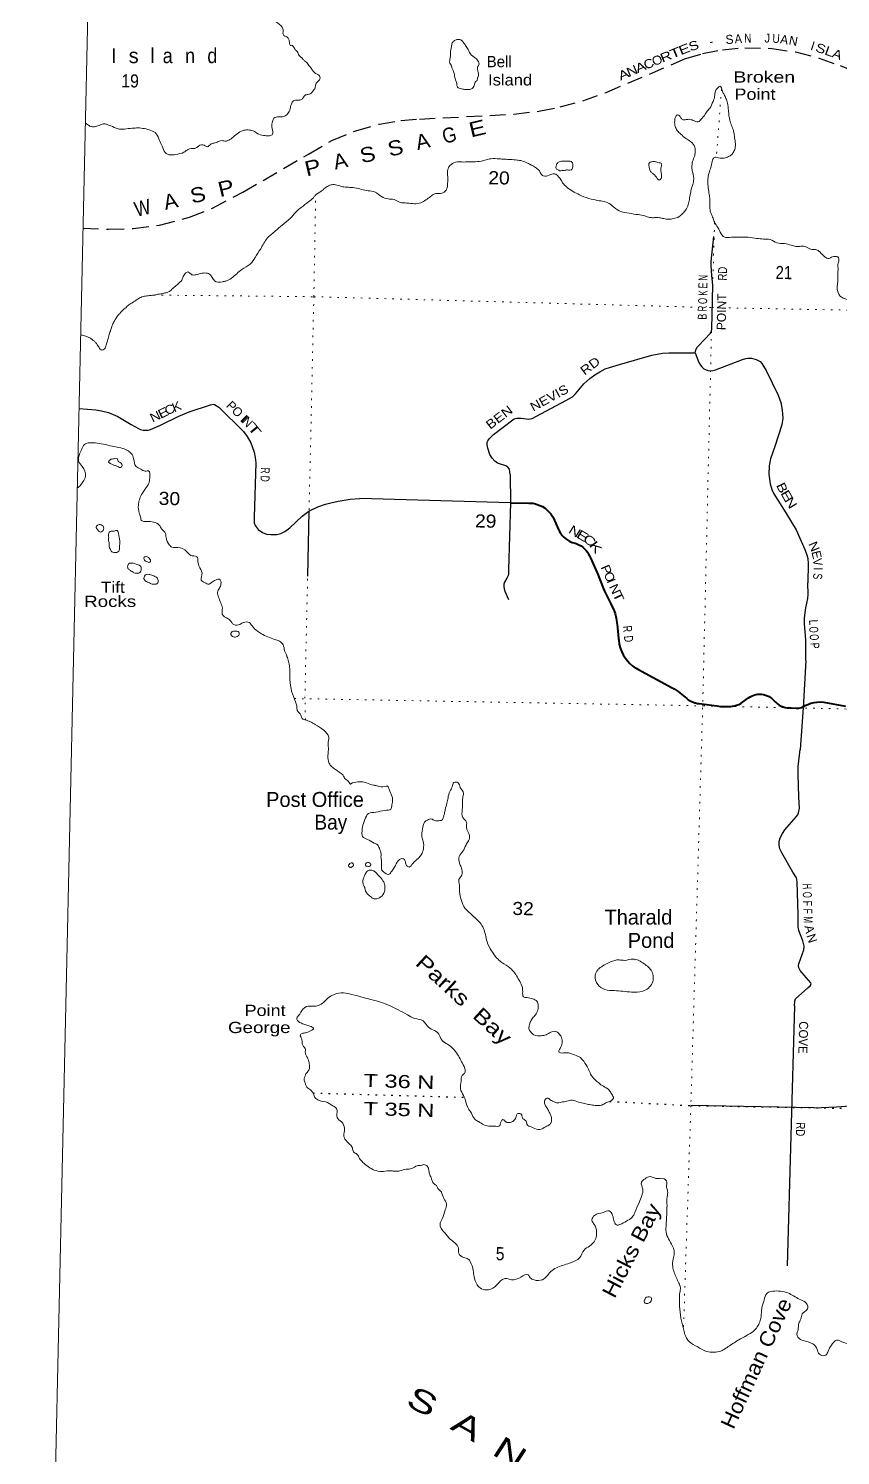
# Model space of a CAD drawing. Header units: feet. Extents: x -489137 to -242534, y 368785 to 558127.
# Drawn here: x -489137 to -478276, y 389494 to 408578 of the extents above; entities that cross this region are included whole.
import ezdxf
from ezdxf.enums import TextEntityAlignment as Align

# ---------------------------------------------------------------- set-up
doc = ezdxf.new("R2010")
doc.units = ezdxf.units.FT
doc.header["$LTSCALE"] = 70
for name, pattern in [('DOTTED', [1.5, 0.3, -1.2]), ('LONG_DASHED', [7.5, 6, -1.5]), ('MEDIUM_DASHED', [4.5, 3, -1.5])]:
    doc.linetypes.add(name, pattern=pattern)
for name, color, linetype, lineweight in [('26', 7, 'Continuous', 40), ('27', 7, 'Continuous', 13), ('29', 7, 'Continuous', 25), ('33', 7, 'LONG_DASHED', 25), ('39', 7, 'Continuous', 13), ('4', 7, 'Continuous', 13), ('6', 7, 'DOTTED', 25), ('7', 7, 'DOTTED', 13)]:
    doc.layers.add(name, color=color, linetype=linetype, lineweight=lineweight)
for name, color, linetype in [('30', 7, 'Continuous'), ('41', 7, 'Continuous'), ('42', 7, 'Continuous')]:
    doc.layers.add(name, color=color, linetype=linetype)

msp = doc.modelspace()

# ---------------------------------------------------------------- linework, layer by layer
at = {"layer": '26'}
for points in [[(-482691, 402233.95), (-482442.98, 402231.23), (-482417.98, 402230.96), (-482392.98, 402227.88), (-482368.85, 402224.19), (-482331.41, 402214.37), (-482295.21, 402200.7), (-482260.63, 402183.31), (-482228.06, 402162.4), (-482197.85, 402138.21), (-482170.34, 402110.99), (-482145.82, 402081.04), (-482144.45, 402078.95), (-482124.56, 402048.68), (-482115.44, 402028.95), (-482049.74, 401886.86), (-482038.21, 401861.91), (-482024.01, 401836.86), (-482017.54, 401825.96), (-481997.97, 401799.71), (-481975.76, 401775.64), (-481951.16, 401754.02), (-481924.44, 401735.09), (-481895.88, 401719.06), (-481865.81, 401706.11), (-481862, 401704.92), (-481826.3, 401693.79), (-481812, 401689.57), (-481801.84, 401686.42), (-481773.31, 401674.17), (-481746.22, 401659.01), (-481720.86, 401641.1), (-481697.5, 401620.64), (-481676.42, 401597.84), (-481657.83, 401572.97), (-481644.12, 401549.95), (-481628.93, 401518.08), (-481620.83, 401499.95), (-481531, 401298.95), (-481527.22, 401288.03), (-481444.59, 401085.95), (-481430.73, 401052.06), (-481422.99, 401035.95), (-481349, 400881.95), (-481341.61, 400869.33), (-481313.32, 400812.99), (-481291.07, 400754), (-481275.11, 400693.01), (-481270.66, 400663.8), (-481265.63, 400630.72), (-481263.9, 400613.8), (-481244, 400418.95), (-481242.58, 400396.11), (-481235.62, 400346.01), (-481223.45, 400296.91), (-481206.22, 400249.36), (-481184.12, 400203.86), (-481157.38, 400160.92), (-481126.29, 400121.02), (-481091.21, 400084.58), (-481052.51, 400052.01), (-481038, 400042.19), (-481010.6, 400023.65), (-480988, 400011.37), (-480525, 399759.85), (-480499.92, 399746.23), (-480475, 399729.59), (-480447.92, 399711.52), (-480422.6, 399694.62), (-480397.92, 399673.04), (-480332.72, 399616.02), (-480317.93, 399605.27), (-480287.97, 399586.93), (-480256.26, 399571.84), (-480223.15, 399560.13), (-480214, 399557.94), (-480188.91, 399551.94), (-480164, 399548.79), (-479928, 399518.95), (-479882.66, 399512.55), (-479810.85, 399508.61), (-479768, 399510.75), (-479742.18, 399512.04), (-479718, 399514.76), (-479695.9, 399518.4), (-479665.77, 399526.67), (-479636.67, 399538.05), (-479636, 399538.4), (-479608.91, 399552.42), (-479586, 399568.47), (-479504, 399625.95), (-479482.45, 399640.16), (-479458.98, 399652.36), (-479434.36, 399662.03), (-479408.87, 399669.08), (-479382.78, 399673.43), (-479356.37, 399675.03), (-479329.95, 399673.85), (-479303.79, 399669.93), (-479278.19, 399663.28), (-479253.42, 399654)], [(-479253.42, 399654), (-479229.76, 399642.18), (-479207.46, 399627.96), (-479195, 399618.04), (-479167.81, 399592.82), (-479145, 399570.61), (-479132, 399557.95), (-479117.35, 399546.14), (-479093.82, 399530.33), (-479068.76, 399517.07), (-479042.45, 399506.5), (-479015.18, 399498.74), (-478987.26, 399493.88), (-478984, 399493.66), (-478958.94, 399491.95), (-478934, 399491.12), (-478869, 399488.95), (-478862.78, 399488.26), (-478846.62, 399487.64), (-478830.48, 399488.71), (-478814.54, 399491.46), (-478798.98, 399495.86), (-478797, 399496.65), (-478768.44, 399509.98), (-478747, 399522.2), (-478712.28, 399538.96), (-478671.51, 399553.62), (-478629.43, 399563.94), (-478586.51, 399569.8), (-478543.21, 399571.14), (-478500, 399567.95), (-478209.2, 399515.66)]]:
    msp.add_lwpolyline(points, dxfattribs=at)
at = {"layer": '29'}
for p, q in [((-485387.62, 402124.08), (-485403.52, 401255.95)), ((-482691, 402233.95), (-484704.84, 402293.92)), ((-478890.27, 395505.17), (-478987.37, 392028.07)), ((-478630.92, 394142.41), (-480276.97, 394173.61))]:
    msp.add_line(p, q, dxfattribs=at)
for points in [[(-480218.34, 404241.17), (-480211.17, 404278.37), (-480196.5, 404310.54), (-480179.01, 404331.53), (-480014.72, 404503.6), (-480002.83, 404524.59), (-479997.94, 404562.36), (-479983.95, 405147.13), (-479995.14, 405273.04), (-480006.33, 405412.93), (-480007.02, 405461.9), (-479969.97, 405796.25)], [(-482694.45, 402613.74), (-482704.45, 402686.53), (-482723.14, 402710.72), (-482752.8, 402730.5), (-482862.66, 402765.67), (-482901.12, 402792.06), (-482932.98, 402831.63), (-482964.84, 402879.99), (-482994.5, 402963.53), (-483000, 403009.7), (-483000, 403044.87), (-482994.5, 403064.65), (-482971.43, 403095.43), (-482915.4, 403148.19), (-482660.51, 403346.05), (-482638.54, 403357.04), (-482603.38, 403365.83), (-482546.25, 403368.03), (-482445.17, 403354.84), (-482421, 403357.04), (-482401.23, 403361.44), (-482339.7, 403394.41), (-481948.57, 403601.06), (-481861.78, 403653.82), (-481821.13, 403693.39), (-481706.87, 403825.29), (-481626.67, 403897.85), (-481559.27, 403947.73), (-481492.63, 403987.98), (-481421.94, 404024.68), (-481364.08, 404045.13), (-481232.24, 404084.7), (-480797.17, 404207.81), (-480655.45, 404234.2), (-480573.05, 404238.59), (-480454.39, 404238.59), (-480218.34, 404241.17)], [(-480218.34, 404241.17), (-480172.03, 404111.89), (-480148.96, 404076.92), (-480129.39, 404053.14), (-480102.82, 404027.96), (-480082.54, 404016.76), (-480048.28, 404004.17), (-480020.32, 404001.37), (-479982.56, 404004.17), (-479948.3, 404011.17), (-479584.74, 404151.06), (-479542.1, 404165.06), (-479516.93, 404169.25), (-479467.28, 404167.85), (-479405.06, 404152.46), (-479375.7, 404139.87), (-479349.83, 404123.08), (-479326.76, 404097.9), (-479271.52, 404005.57), (-479109.32, 403675.41), (-479073.66, 403576.08), (-479053.38, 403473.96), (-479048.49, 403366.23), (-479058.98, 403278.1), (-479154.06, 402987.12), (-479210, 402824.83), (-479228.87, 402731.1), (-479232.37, 402617.78), (-479214.89, 402490.47), (-479192.51, 402414.93), (-479165.25, 402354.78), (-479008.64, 402102.96), (-478868.81, 401873.53), (-478751.35, 401610.52), (-478724.04, 401541.2), (-478713.54, 401491.28), (-478706.6, 401420.26), (-478712.2, 401162.85)], [(-488461.69, 403494.11), (-488234.57, 403476.87), (-488160.4, 403466.97), (-488067.57, 403441.69), (-488003.29, 403417.51), (-487940.13, 403388.93), (-487764.34, 403283.41), (-487666.56, 403228.44), (-487636.9, 403217.46), (-487602.83, 403208.65), (-487564.38, 403205.36), (-487534.72, 403208.65), (-487505.06, 403217.46), (-487373.22, 403274.62), (-487127.12, 403393.33), (-486986.49, 403450.49), (-486700.84, 403547.22), (-486666.78, 403553.8), (-486648.11, 403551.61), (-486590.98, 403512.04), (-486261.38, 403186.68), (-486210.82, 403122.92), (-486164.7, 403037.19), (-486120.75, 402914.09), (-486103.16, 402841.52), (-486094.38, 402768.99), (-486120.75, 402043.53), (-486116.34, 401968.77), (-486103.17, 401933.61), (-486063.61, 401876.44), (-486006.49, 401836.89), (-485951.55, 401817.08), (-485896.62, 401810.51), (-485817.51, 401812.68), (-485760.39, 401823.7), (-485707.64, 401850.05), (-485641.74, 401898.44), (-485474.74, 402056.72), (-485387.62, 402124.08)], [(-482694.45, 402613.74), (-482691, 402233.95), (-482717.4, 401342.69)], [(-485387.62, 402124.08), (-485264.88, 402182.01), (-485166, 402214.99), (-485093.49, 402234.78), (-484996.81, 402256.76), (-484836.4, 402283.14), (-484704.84, 402293.92)], [(-482717.4, 401342.69), (-482714.88, 401280.68), (-482718.73, 401261.99), (-482738.51, 401226.81), (-482772.01, 401175.16), (-482778.06, 401146.57), (-482778.61, 401113.61), (-482773.66, 401083.92), (-482765.42, 401054.25), (-482714.88, 400939.93)], [(-478738.02, 400125.09), (-478738.06, 400403.21), (-478757.64, 400618.65), (-478757.64, 400696.99), (-478738.06, 400831.29), (-478712.89, 400957.2), (-478707.3, 401007.57), (-478712.2, 401162.85)], [(-478738.02, 400125.09), (-478775.91, 399491.35), (-478814.23, 398934.13)], [(-478890.27, 395505.17), (-478887.69, 395569.8), (-478875.11, 395600.58), (-478712.9, 395746.07), (-478677.95, 395779.65), (-478666.76, 395804.83), (-478673.75, 395813.23), (-478735.27, 395885.97), (-478813.58, 395981.11), (-478831.76, 396014.68), (-478837.36, 396045.46), (-478830.36, 396070.64), (-478764.64, 396258.11), (-478763.24, 396305.67), (-478780.02, 396378.42), (-478830.36, 396512.72), (-478838.27, 396539.52), (-478841.55, 396565.89), (-478841.55, 396725.37), (-478852.73, 397167.45), (-478865.32, 397217.83), (-478914.26, 397296.16), (-479059.69, 397553.58), (-479086.25, 397606.75), (-479094.64, 397657.11), (-479094.64, 397704.68), (-479082.06, 397755.03), (-479051.3, 397811), (-479020.53, 397861.35), (-478869.51, 398034.83), (-478847.14, 398062.82), (-478835.96, 398088), (-478824.77, 398152.35), (-478830.36, 398297.84), (-478841.55, 398611.22), (-478842.95, 398709.16), (-478814.23, 398934.13)], [(-478630.92, 394142.41), (-478328.34, 394155.41), (-478026.31, 394177.8)]]:
    msp.add_lwpolyline(points, dxfattribs=at)
msp.add_arc((-477812.65, 401252.47), 907.11, 187.40271, 187.52902, dxfattribs=at)
at = {"layer": '33', "linetype": 'MEDIUM_DASHED'}
msp.add_lwpolyline([(-488408.53, 405909.05), (-488065.67, 405893.5), (-487736.29, 405904.17), (-487384.23, 405949.79), (-486981.51, 406056.23), (-486677.57, 406175.34), (-486270.13, 406388.98), (-485392.86, 406898.86), (-485079.35, 407080.12), (-484760.21, 407211.91), (-484443.61, 407300.61), (-484156.14, 407347.49), (-483908.7, 407367.56), (-482643.95, 407431.89), (-482308.43, 407472.95), (-482027.29, 407528.7), (-481723.35, 407612.34), (-481409.12, 407723.1), (-480343.1, 408177.05), (-480121.33, 408242.12), (-479852.85, 408295.34), (-479556.51, 408320.69), (-479194.31, 408313.08), (-478875.17, 408264.93), (-478562.36, 408182.56), (-478281.67, 408081.57), (-476630.21, 407417.31)], dxfattribs=at)
at = {"layer": '39'}
for points in [[(-486057.02, 408911.92), (-486048.17, 408843.03), (-486031.11, 408782.09), (-485987.73, 408724.71), (-485983.8, 408718.58), (-485970.08, 408696.1), (-485921.68, 408693.21), (-485835.23, 408673.47), (-485773.51, 408625.88), (-485737.87, 408586.83), (-485732.81, 408532.16), (-485721.57, 408483.45), (-485691.48, 408472.8), (-485657.72, 408441.88), (-485646.42, 408397.21), (-485627.04, 408352.39), (-485622.97, 408354.34), (-485571.48, 408298.84), (-485541.72, 408270.01), (-485516.43, 408217), (-485486.64, 408190.19), (-485466.82, 408169.62), (-485439.04, 408142.84), (-485413.17, 408122.17), (-485377.72, 408073.02), (-485352.03, 408042.24), (-485326.53, 408001.36), (-485284.66, 407972.31), (-485252.66, 407955.56), (-485239.48, 407902.77), (-485256.06, 407878.81), (-485295.25, 407833.02), (-485304.2, 407784.67), (-485331.2, 407742.7), (-485360.03, 407710.87), (-485396.62, 407697.38), (-485441.27, 407684.03), (-485457.81, 407662.09), (-485484.67, 407628.2), (-485535.3, 407619), (-485591.96, 407611.93), (-485621.05, 407565.96), (-485638.33, 407503.6), (-485667.75, 407439.44), (-485745.2, 407398.38), (-485785.6, 407397.08), (-485854.54, 407380.12), (-485873.51, 407335.99), (-485882.24, 407299.76), (-485873.57, 407220.77), (-485872.54, 407166.17), (-485913.34, 407142.64), (-485973.84, 407145.75), (-486054.27, 407163.36), (-486116.18, 407200.85), (-486182.45, 407220.23), (-486255.17, 407217.48), (-486328.44, 407184.43), (-486400.14, 407127.09), (-486459.46, 407083.68), (-486498.03, 407072.24), (-486548.37, 407079.21), (-486586.86, 407071.81), (-486641.78, 407048.54), (-486694.51, 407035.33), (-486747.67, 406997.87), (-486785.69, 407016.75), (-486860.51, 407010), (-486893.34, 406980.26), (-486941.89, 406975.07), (-487016.99, 406952.15), (-487057.87, 406924.59), (-487169.45, 406894.24), (-487240.22, 406887.42), (-487308.29, 406918.96), (-487347.12, 407004.55), (-487386.13, 407080.04), (-487428.89, 407171.77), (-487500.78, 407215.5), (-487587.15, 407239.28), (-487673.78, 407248.92), (-487750.58, 407244.23), (-487853.72, 407233.94), (-487938.48, 407235.46), (-487992.61, 407256.64), (-488082.8, 407292.62), (-488124.96, 407305.5), (-488175.71, 407290.23), (-488240.72, 407267.14), (-488293.23, 407266.06), (-488335.28, 407285), (-488361.19, 407303.66)], [(-483494.06, 408207.43), (-483491.26, 408277.8), (-483482.83, 408321.64), (-483472.64, 408374.51), (-483447.76, 408410.45), (-483407.03, 408429.93), (-483352.62, 408424.92), (-483320.88, 408394.03), (-483289.39, 408348.99), (-483258.05, 408295.88), (-483214.89, 408226.38), (-483181.09, 408197.47), (-483135.33, 408160.27), (-483110.05, 408107.26), (-483129.16, 408055.05), (-483127.83, 408016.62), (-483116.56, 407969.92), (-483121.29, 407931.6), (-483129.59, 407919.62), (-483134.17, 407889.38), (-483160.92, 407861.56), (-483178.15, 407801.23), (-483237.37, 407763.88), (-483293.92, 407762.87), (-483346.24, 407771.89), (-483398.31, 407795.06), (-483409.58, 407841.75), (-483424.81, 407892.56), (-483439.79, 407957.51), (-483458.77, 408024.56), (-483476.27, 408061.25), (-483483.87, 408087.67), (-483501.52, 408116.28), (-483502.88, 408152.69), (-483493.79, 408209.13)], [(-483313.45, 406792.94), (-483234.67, 406795.58), (-483131.67, 406797.78), (-483034.44, 406816.26), (-482949.28, 406836.97), (-482842.32, 406835.06), (-482769.74, 406829.71), (-482689.05, 406826.25), (-482602.38, 406818.64), (-482535.97, 406807.34), (-482461.81, 406777.72), (-482411.79, 406752.56), (-482355.87, 406719.22), (-482310.08, 406684.04), (-482284.64, 406639.11), (-482250.88, 406608.19), (-482171.99, 406616.89), (-482101, 406635.83), (-482031.42, 406575.97), (-481978.35, 406496.18), (-481920.78, 406442.6), (-481836.93, 406390.56), (-481740.9, 406342.35), (-481610.49, 406297.57), (-481503.9, 406275.45), (-481411.36, 406257.62), (-481327.47, 406207.61), (-481235.84, 406139.27), (-481133.36, 406113.18), (-481006.55, 406092.72), (-480911.95, 406076.87), (-480841.68, 406055.4), (-480789.32, 406048.4), (-480738.83, 406049.52), (-480696.49, 406046.74), (-480642.18, 406035.67), (-480569.64, 406028.3), (-480510.97, 406035.34), (-480433.77, 406062.26), (-480386.59, 406103.87), (-480347.44, 406147.64), (-480311.75, 406223.81), (-480296.38, 406292.26), (-480282.78, 406374.9), (-480267.45, 406441.33), (-480252.37, 406493.62), (-480238.99, 406564.13), (-480244.02, 406620.82), (-480259.18, 406675.67), (-480262.05, 406740.4), (-480254.93, 406798.9), (-480225.26, 406877.2), (-480219.87, 406951.9), (-480223.22, 406990.36), (-480280.39, 407066.18), (-480342.22, 407107.71), (-480411.83, 407165.55), (-480459.39, 407214.92), (-480486.66, 407269.98), (-480493.46, 407340.85), (-480474.05, 407409.24), (-480451.56, 407425), (-480427.6, 407410.43), (-480404.04, 407373.62), (-480372.08, 407354.86), (-480351.82, 407358.54), (-480307.32, 407363.8), (-480271.06, 407359.11), (-480218.96, 407337.97), (-480178.74, 407329.16), (-480139.71, 407366.87), (-480106.76, 407402.67), (-480067.36, 407460.58), (-480024.03, 407512.37), (-479980.04, 407600.52), (-479965.26, 407636.64), (-479942.96, 407753.48), (-479916.14, 407785.35), (-479887.53, 407805.05), (-479854.39, 407739.77), (-479831.01, 407692.86), (-479807.67, 407643.93), (-479788.62, 407580.93), (-479774.26, 407481.62), (-479767.35, 407416.81), (-479750.69, 407333.64), (-479725.73, 407262.44), (-479700.81, 407189.23), (-479691.96, 407120.34), (-479681.38, 407035.25), (-479682.15, 406992.82), (-479703.42, 406932.55), (-479732.44, 406890.62), (-479773.28, 406865.08), (-479830.15, 406845.88), (-479866.55, 406842.49), (-479942.98, 406858)], [(-488361.19, 407303.66), (-488366.04, 407306.66), (-488372.38, 407310.16), (-488377.67, 407314.47)], [(-488439.97, 404483.91), (-488422.28, 404478.83), (-488404.23, 404472.44), (-488370.11, 404461.72), (-488327.98, 404446.82), (-488290.08, 404421.89), (-488270.15, 404407.38), (-488242.33, 404382.63), (-488216.72, 404347.8), (-488185.31, 404298.73), (-488155.44, 404275.96), (-488122.89, 404289.53), (-488099.67, 404345.71), (-488082.54, 404399.98), (-488063.14, 404468.36), (-488041.79, 404532.67), (-488014.02, 404617.07), (-487988.89, 404667.15), (-487939.07, 404743.08), (-487912.29, 404772.92), (-487865, 404820.59), (-487828.09, 404852.27), (-487797.27, 404882.04), (-487768.69, 404899.72), (-487699.23, 404944.97), (-487635.98, 404982.25), (-487603.47, 404993.79), (-487538.67, 405004.76), (-487457.76, 405013.42), (-487423.31, 405020.89), (-487350.44, 405031.72), (-487311.91, 405041.14), (-487252.99, 405062.32), (-487207.86, 405101.94), (-487191.46, 405115.8), (-487160.71, 405141.53), (-487117.61, 405181.18), (-487080.51, 405222.97), (-487072.04, 405245.05), (-487040.71, 405303.11), (-487008.06, 405322.74), (-486984.06, 405310.19), (-486950.19, 405285.32), (-486897.72, 405284.38), (-486853.1, 405295.72), (-486778.17, 405308.53), (-486713.85, 405293.23), (-486680.35, 405248.16), (-486660.68, 405219.5), (-486648.82, 405205.14), (-486544.1, 405191.14), (-486499.52, 405200.45), (-486352.39, 405298.89), (-486284.74, 405356.3), (-486170.41, 405427.03), (-486106.21, 405516.84), (-486031.44, 405632.75), (-485939.98, 405778.67), (-485831.31, 405871.74), (-485743.11, 405948.99), (-485636.52, 406038.05), (-485558.23, 406125.59), (-485488.52, 406184.99), (-485390.27, 406260.05), (-485326.68, 406315.51), (-485301.92, 406345.39), (-485220.14, 406402.54), (-485172.99, 406442.13), (-485125.99, 406473.63), (-485083.32, 406489.04), (-485012.76, 406483.73), (-484936.44, 406462.16), (-484857.84, 406454.69), (-484775.17, 406449.17), (-484682.7, 406427.3), (-484594.23, 406407.52), (-484507.68, 406393.85), (-484413.96, 406329.51), (-484327.69, 406299.67), (-484247.11, 406290.14), (-484173.06, 406254.45), (-484074.32, 406244.6), (-483975.58, 406234.75), (-483890.56, 406247.38), (-483821.22, 406286.57), (-483757.82, 406331.92), (-483702.67, 406367.32), (-483646.09, 406370.36), (-483577.08, 406391.36), (-483535.62, 406451.26), (-483530.56, 406507.77), (-483527.16, 406584.52), (-483534.21, 406641.24), (-483524.97, 406705.76), (-483500.02, 406745.75), (-483424.55, 406788.87), (-483313.45, 406792.94)], [(-481956.84, 406681.77), (-481987.14, 406680.29), (-482015.47, 406676.75), (-482033.63, 406677.07), (-482051.61, 406687.5), (-482075.68, 406696.02), (-482081.34, 406718.36), (-482072.61, 406754.59), (-482062.08, 406778.65), (-482027.41, 406798.25), (-481954.61, 406805.03), (-481908.19, 406804.2), (-481875.98, 406799.58), (-481862.18, 406781.14), (-481854.73, 406746.65), (-481859.35, 406714.39), (-481867.78, 406694.32), (-481878.02, 406686.42), (-481912.4, 406682.99), (-481940.58, 406687.54), (-481960.16, 406678.94)], [(-480787.86, 406800.34), (-480739.53, 406793.41), (-480705.41, 406782.69), (-480671.25, 406774), (-480674.14, 406725.54), (-480677.18, 406668.99), (-480668.04, 406616.27), (-480670.64, 406583.97), (-480699.48, 406552.15), (-480719.44, 406564.63), (-480731.22, 406583.04), (-480745.09, 406597.43), (-480760.87, 406617.93), (-480792.69, 406644.78), (-480820.39, 406675.59), (-480830.01, 406702.04), (-480835.51, 406732.46), (-480839.22, 406750.72), (-480838.97, 406764.87), (-480834.71, 406776.92), (-480820.37, 406788.79), (-480786.57, 406800.35)], [(-479942.98, 406858), (-479959.2, 406854.25), (-479986.09, 406818.35), (-480005.71, 406737.84), (-480027.17, 406667.47), (-480046.87, 406582.93), (-480050.09, 406516.28), (-480041.68, 406423.14), (-480029.01, 406342.06), (-480022.18, 406273.21), (-480023.74, 406186.32), (-480012.8, 406121.44), (-479985.72, 406056.27), (-479962.67, 405991.17), (-479915.58, 405915.54), (-479872.64, 405833.91), (-479833.05, 405790.76), (-479734.2, 405786.97), (-479594.91, 405786.5), (-479512.14, 405787.04), (-479393.32, 405770.77), (-479306.65, 405763.15), (-479217.97, 405755.5), (-479125.86, 405713.43), (-479025.14, 405701.52), (-478934.69, 405679.69), (-478872.39, 405664.42), (-478803.74, 405665.22), (-478757.32, 405664.39), (-478687.27, 405630.79), (-478659.16, 405622.2), (-478610.69, 405623.36), (-478564.68, 405600.3), (-478501.19, 405538.52), (-478469.34, 405513.7), (-478419.03, 405504.71), (-478396.58, 405518.46), (-478329.8, 405527.37), (-478309.69, 405522.97), (-478296.04, 405496.45), (-478307.19, 405438.03), (-478308.35, 405373.36), (-478312.01, 405282.47), (-478312.74, 405242.05), (-478313.95, 405175.37), (-478318.9, 405124.92), (-478315.77, 405074.33), (-478296.5, 405023.45), (-478266.85, 404988.55), (-478238.89, 404971.88), (-478186.75, 404952.76), (-478148.59, 404941.97), (-478114.43, 404933.27), (-478051.79, 404936.19), (-478001.34, 404935.29), (-477950.56, 404952.58), (-477938.01, 404976.61), (-477935.19, 405021.03), (-477910.06, 405071.12), (-477835.1, 405085.95), (-477791.07, 405064.95), (-477783.43, 405040.55), (-477779.83, 405016.23), (-477772.78, 404959.51), (-477761.04, 404939.08), (-477701.08, 404905.67), (-477642.85, 404888.45), (-477556.07, 404886.9), (-477483.2, 404897.73), (-477357.89, 404905.59), (-477268.77, 404922.19), (-477177.77, 404930.67), (-477103.14, 404927.32), (-476933.22, 404946.51), (-476866.18, 404969.57), (-476756.81, 404989.85), (-476671.97, 404992.38), (-476583.14, 404992.81)], [(-484931.11, 398594.76), (-485030.74, 398667.29), (-485084.5, 398708.68), (-485114.04, 398749.64), (-485132.36, 398853.06), (-485126.39, 398960.08), (-485129.48, 399012.69), (-485121.85, 399099.48), (-485188.79, 399193.66), (-485300.49, 399268.43), (-485438.61, 399333.56), (-485474.68, 399348.36), (-485494.02, 399395.19), (-485541.36, 399456.68), (-485548.34, 399517.45), (-485555.86, 399547.91), (-485594.47, 399645.62), (-485632.25, 399789.82), (-485641.33, 399957.76), (-485643.94, 400036.64), (-485660.72, 400113.75), (-485679.69, 400180.8), (-485710.63, 400256.14), (-485731.41, 400335.35), (-485780.99, 400384.75), (-485845.16, 400408.13), (-486021.44, 400484.05), (-486075.31, 400519.38), (-486144.74, 400587.33), (-486182.28, 400632.47), (-486267.04, 400633.99), (-486328.17, 400602.74), (-486406.65, 400616.27), (-486428.27, 400649), (-486466.03, 400682.02), (-486545.62, 400746.1), (-486544.16, 400826.93), (-486565.09, 400898.06), (-486596.03, 400973.4), (-486609.02, 401036.3), (-486583.75, 401094.47), (-486562.65, 401144.62), (-486587.61, 401215.82), (-486620.05, 401208.31), (-486675.08, 401178.98), (-486736.25, 401145.71), (-486766.26, 401160.39), (-486826.07, 401201.89), (-486814.31, 401294.66), (-486833.61, 401343.52), (-486870.13, 401445.25), (-486887.05, 401514.28), (-486967.49, 401531.89), (-487023.04, 401585.44), (-487139.22, 401636.03), (-487217.85, 401641.48), (-487251.65, 401670.38), (-487296.28, 401770.23), (-487313.16, 401841.28), (-487356.76, 401886.53), (-487384.21, 401931.49), (-487466.15, 401977.43), (-487544.74, 401984.9), (-487629.18, 402004.6), (-487638.5, 402047.21), (-487655.75, 402098.06), (-487668.02, 402201.37), (-487654.56, 402275.92), (-487625.06, 402344.12), (-487573.12, 402426.07), (-487529.53, 402492), (-487516, 402570.59), (-487530.5, 402661.81), (-487574.97, 402658.56), (-487635.04, 402685.92), (-487699, 402721.42), (-487731.41, 402827.12), (-487762.5, 402894.38), (-487858.31, 402954.71), (-488043.24, 402998.45), (-488107.57, 403013.75), (-488220.29, 403031.93), (-488317.08, 403037.71), (-488390.21, 403012.74), (-488425.65, 402950.71), (-488457.2, 402880.52), (-488466.84, 402793.77), (-488419.68, 402722.18), (-488373.62, 402589.97), (-488409.28, 402515.81), (-488446.4, 402463.56), (-488485.13, 402434.52)], [(-488034.42, 402816.36), (-487981.73, 402827.55), (-487951.46, 402827.01), (-487930.06, 402782.15), (-487910.03, 402773.71), (-487886.69, 402724.78), (-487903.16, 402706.88), (-487935.27, 402717.56), (-487973.35, 402732.39), (-488013.46, 402747.26), (-488055.48, 402768.23), (-488067.37, 402780.57), (-488052.87, 402800.52), (-488034.42, 402816.36)], [(-488232.65, 401900.17), (-488226.16, 401924.31), (-488213.83, 401936.22), (-488191.45, 401945.93), (-488163.27, 401941.38), (-488129.76, 401896.31), (-488140.44, 401864.16), (-488158.93, 401846.29), (-488185.16, 401846.76), (-488210.92, 401873.5), (-488233.26, 401905.9)], [(-488056.83, 401686.8), (-488064.32, 401719.28), (-488068.03, 401737.53), (-488065.54, 401763.77), (-488065.17, 401783.98), (-488068.77, 401808.3), (-488064.4, 401826.41), (-488058.09, 401840.45), (-488031.6, 401854.13), (-487989.15, 401857.41), (-487950.7, 401862.79), (-487938.95, 401842.36), (-487927.72, 401793.65), (-487918.47, 401746.99), (-487917.98, 401662.08), (-487920.84, 401615.64), (-487929.42, 401587.49), (-487955.95, 401571.8), (-487994.33, 401570.46), (-488022.44, 401579.05), (-488045.85, 401623.94)], [(-488044.22, 401620.82), (-488058.02, 401647.9), (-488056.83, 401686.8)], [(-487736.61, 401309.14), (-487786.55, 401338.33), (-487810.3, 401365.03), (-487809.71, 401397.36), (-487799.26, 401417.39), (-487770.79, 401429.01), (-487736.51, 401426.38), (-487698.35, 401415.59), (-487668.23, 401406.96), (-487644.27, 401392.38), (-487630.58, 401367.88), (-487629.07, 401339.55), (-487641.76, 401307.44), (-487660.14, 401295.64), (-487688.47, 401292.1), (-487728.72, 401298.89), (-487741.61, 401312.03)], [(-487536.55, 401439.2), (-487557.24, 401450.16), (-487582.79, 401463.54), (-487590.26, 401476.32), (-487591.73, 401506.66), (-487577.46, 401514.49), (-487551.26, 401512), (-487531.26, 401501.54), (-487513.43, 401483.03), (-487503.74, 401460.62), (-487507.34, 401448.94), (-487521.94, 401437.99), (-487537.5, 401439.7)], [(-487594.82, 401223.72), (-487586.2, 401253.89), (-487561.55, 401277.71), (-487529.26, 401277.13), (-487503.13, 401270.6), (-487446.96, 401251.4), (-487411.18, 401220.44), (-487403.54, 401196.05), (-487408.16, 401163.79), (-487440.78, 401146.18), (-487483.12, 401148.95), (-487529.21, 401167.97), (-487583.15, 401199.26), (-487597.4, 401226.24)], [(-486361.99, 400518.44), (-486323.86, 400505.63), (-486318.28, 400479.26), (-486357.32, 400441.55), (-486407.66, 400448.51), (-486431.44, 400473.19), (-486422.9, 400499.32), (-486396.3, 400519.06), (-486365, 400517.61)], [(-482586.06, 395870.42), (-482631.2, 395941.98), (-482696.48, 396015.92), (-482804.22, 396086.57), (-482855.93, 396129.95), (-482942.75, 396240.66), (-483003.12, 396363.02), (-483025.59, 396460.45), (-483095.43, 396617.35), (-483168.86, 396687.39), (-483226.4, 396742.99), (-483299.79, 396815.05), (-483346.44, 396914.94), (-483370.52, 397034.63), (-483372.88, 397127.66), (-483379.71, 397196.51), (-483342.33, 397254.46), (-483350.49, 397361.74), (-483371.7, 397416.7), (-483378.17, 397505.75), (-483326.44, 397575.58), (-483284.54, 397659.73), (-483251.23, 397715.73), (-483237.85, 397786.24), (-483280.27, 397896.16), (-483277.02, 397964.83), (-483326.41, 398024.33), (-483334.57, 398131.61), (-483332.56, 398242.75), (-483325.45, 398301.24), (-483322.23, 398367.89), (-483361.49, 398429.24), (-483390.67, 398490.4), (-483447.1, 398495.45), (-483470.4, 398435.23), (-483501.76, 398375.15), (-483525.57, 398286.63), (-483540.93, 398218.18), (-483562.65, 398133.67), (-483573.76, 398077.27), (-483586.71, 398031.01), (-483603.55, 397992.9), (-483635.98, 397985.39), (-483706.61, 397986.66), (-483742.61, 398005.49), (-483801.39, 397992.39), (-483838.23, 397964.75), (-483868.2, 397870.28), (-483874.06, 397769.32), (-483857.03, 397706.35), (-483854.81, 397605.24), (-483882.44, 397528.92), (-483923.71, 397479.12), (-483997.6, 397411.72), (-484044.89, 397364.05), (-484080.85, 397384.91), (-484096.12, 397433.69), (-484109.7, 397464.26), (-484155.94, 397475.19), (-484217.76, 397405.55), (-484251.07, 397349.54), (-484288.41, 397293.61), (-484323.27, 397263.91), (-484353.36, 397274.56), (-484409.06, 397320.03), (-484413, 397437.34), (-484421.92, 397502.18), (-484421.3, 397536.54), (-484444.1, 397615.78), (-484467.51, 397660.67), (-484513.53, 397683.73), (-484601.45, 397733.81), (-484667.39, 397771.38), (-484676.57, 397822.07), (-484669.16, 397896.73), (-484637.07, 397997.23), (-484589.15, 398079.25), (-484489.94, 398095.67), (-484370.36, 398121.83), (-484291.33, 398138.61), (-484278.53, 398176.79), (-484267.12, 398249.36), (-484272.19, 398304.02), (-484309, 398389.58), (-484336.27, 398444.65), (-484374.69, 398441.29), (-484459.41, 398444.83), (-484499.59, 398455.65), (-484521.75, 398458.07), (-484616.06, 398490.08), (-484680.42, 398503.36), (-484732.92, 398502.27), (-484824.25, 398475.61), (-484830.38, 398471.67), (-484848.1, 398496.25), (-484897.79, 398539.59), (-484931.11, 398594.76)], [(-484828.24, 397359.86), (-484852.28, 397370.4), (-484856.02, 397386.64), (-484849.75, 397398.66), (-484823.11, 397420.41), (-484793.1, 397405.73), (-484791.44, 397385.48), (-484801.79, 397371.52), (-484815.32, 397359.8), (-484831.14, 397357.36)], [(-484627.58, 397404.79), (-484617.23, 397418.75), (-484596.9, 397426.48), (-484572.87, 397415.94), (-484556.98, 397401.51), (-484561.27, 397387.43), (-484571.62, 397373.47), (-484585.82, 397369.68), (-484589.82, 397371.77), (-484618.17, 397376.84), (-484627.91, 397387.79), (-484627.91, 397401.18)], [(-484630, 397047.04), (-484645.16, 397101.89), (-484662.59, 397142.63), (-484661.64, 397195.17), (-484648.8, 397235.37), (-484625.76, 397281.45), (-484588.78, 397317.18), (-484544.31, 397320.42), (-484508.24, 397305.63), (-484478.48, 397276.8), (-484434.96, 397227.5), (-484385.64, 397163.96), (-484370.62, 397101.03), (-484375.79, 397038.46), (-484431.74, 396958.6), (-484482.56, 396939.3), (-484538.92, 396948.39), (-484548.82, 396958.67), (-484600.53, 397002.05), (-484631.56, 397048.26)], [(-481490.58, 396018.2), (-481353.54, 396095.86), (-481235.74, 396121.43), (-481163.06, 396115.72), (-481049.47, 396133.31), (-480903.14, 396069.33), (-480800.03, 395967.96), (-480793.05, 395812.23), (-480920.59, 395704.05), (-481070.48, 395691.34), (-481300.61, 395710.78), (-481429.72, 395725.87), (-481523.42, 395792.68), (-481555.34, 395914.63), (-481523.52, 395988.65), (-481490.21, 396018.41)], [(-483309.77, 394696.8), (-483305.4, 394603.74), (-483338.24, 394574.01), (-483349.68, 394499.42), (-483359.54, 394400.55), (-483316.82, 394306.8), (-483289.84, 394235.57), (-483247.48, 394121.61), (-483212.07, 394070.44), (-483167.08, 393990.8), (-483119.19, 393959.63), (-483047.31, 393915.89), (-482958.8, 393898.14), (-482904.28, 393899.18), (-482833.5, 393906), (-482827.08, 393926.1), (-482816.37, 393960.28), (-482791.68, 393986.11), (-482767.75, 393969.51), (-482737.84, 393948.76), (-482681.26, 393951.8), (-482640.43, 393977.34), (-482615.3, 394027.43), (-482602.57, 394061.57), (-482540.19, 394050.34), (-482534.68, 394019.92), (-482522.98, 393997.48), (-482481.14, 393966.41), (-482463.97, 393911.52), (-482423.93, 393892.62), (-482385.84, 393877.79), (-482297.49, 393851.95), (-482220.1, 393888.97), (-482167.09, 393918.34), (-482146.36, 393948.29), (-482139.57, 393988.6), (-482150.77, 394039.34), (-482170.15, 394084.15), (-482195.51, 394133.12), (-482226.96, 394180.18), (-482234.12, 394230.84), (-482219.45, 394260.9), (-482184.92, 394272.41), (-482169.03, 394257.97), (-482113.07, 394226.65), (-482074.98, 394211.82), (-482010.26, 394218.75), (-481937.35, 394231.6), (-481866.46, 394244.48), (-481780.08, 394220.7), (-481697.63, 394203.05), (-481631.33, 394185.7), (-481554.79, 394176.24), (-481467.94, 394178.73), (-481414.88, 394210.13), (-481366.12, 394227.45), (-481312.85, 394270.96), (-481336.08, 394325.96), (-481373.4, 394383.22), (-481447.23, 394431.04), (-481508.99, 394476.61), (-481598.27, 394563.11), (-481633.43, 394628.42), (-481650.86, 394669.16), (-481709.69, 394765.22), (-481755.23, 394814.55), (-481791.19, 394835.4), (-481873.42, 394865.17), (-481925.64, 394880.26), (-481980.2, 394877.19), (-482044.56, 394890.47), (-482033.85, 394924.64), (-482010.85, 394968.7), (-482000.03, 395008.94), (-482006.75, 395083.85), (-482032.26, 395124.73), (-482086.01, 395166.12), (-482120.36, 395164.71), (-482150.85, 395153.13), (-482214.03, 395119.9), (-482278.86, 395106.91), (-482377.57, 395118.78), (-482423.22, 395162.04), (-482440.87, 395190.66), (-482437.9, 395243.16), (-482424.96, 395289.42), (-482393.7, 395343.44), (-482356.57, 395387.25), (-482325.17, 395449.35), (-482317.91, 395515.93), (-482335.13, 395568.79), (-482395.12, 395600.19), (-482467.48, 395617.65), (-482515.73, 395628.62), (-482526.64, 395695.52), (-482544.96, 395798.94), (-482586.06, 395870.42)], [(-483679.66, 393106.51), (-483719.51, 393135.52), (-483740.94, 393178.35), (-483756.35, 393219.06), (-483777.57, 393274.01), (-483784.73, 393324.68), (-483810.16, 393369.6), (-483864.47, 393380.68), (-483876.69, 393374.84), (-483939.39, 393367.87), (-484008.7, 393330.7), (-484083.55, 393321.94), (-484170.77, 393299.24), (-484219.31, 393294.04), (-484269.69, 393298.99), (-484316.07, 393301.84), (-484413.16, 393291.44), (-484511.72, 393311.4), (-484589.69, 393353.22), (-484663.31, 393413.16), (-484708.77, 393466.53), (-484744.11, 393521.74), (-484787.93, 393554.86), (-484805.14, 393607.73), (-484836.63, 393652.76), (-484903.97, 393724.72), (-484918.87, 393793.71), (-484910.07, 393833.98), (-484909.38, 393872.37), (-484950.26, 393955.98), (-485009.75, 394015.67), (-485008.58, 394080.33), (-485015.7, 394133.02), (-485087.48, 394182.81), (-485139.4, 394214.06), (-485249.92, 394242.32), (-485279.9, 394259.02), (-485305.74, 394281.72), (-485323.1, 394326.5), (-485366.51, 394381.86), (-485414.25, 394421.12), (-485429.81, 394453.74), (-485443.14, 394498.45), (-485450.62, 394530.92), (-485437.86, 394567.08), (-485427.22, 394597.21), (-485394.2, 394637.05), (-485377.25, 394681.22), (-485384.16, 394746.02), (-485393.59, 394782.58), (-485407.14, 394815.16), (-485426.62, 394853.92), (-485436.13, 394886.43), (-485431.36, 394926.77), (-485445.09, 394949.25), (-485478.19, 395016.55), (-485481.43, 395061.08), (-485500.55, 395120.04), (-485465.88, 395139.64), (-485415.21, 395150.86), (-485347.99, 395184.02), (-485325.5, 395199.79), (-485355.22, 395230.64), (-485387.33, 395241.33), (-485439.51, 395258.43), (-485499.69, 395279.72), (-485539.46, 395312.77), (-485549.01, 395343.27), (-485534.48, 395365.24), (-485513.86, 395389.13), (-485493.1, 395421.1), (-485480.59, 395443.11), (-485439.42, 395486.85), (-485348.28, 395503.41), (-485277.57, 395506.19), (-485206.28, 395541.3), (-485146.77, 395594.81), (-485079.23, 395646.16), (-484953.45, 395680.3), (-484830.6, 395663.95), (-484679.9, 395624.87), (-484577.45, 395596.76), (-484430.79, 395557.75), (-484300.45, 395508.93), (-484192.42, 395454.44), (-484068.5, 395385.52), (-483970.45, 395337.27), (-483859.97, 395307), (-483818.43, 395259.76), (-483748.93, 395195.86), (-483666.95, 395151.94), (-483604.27, 395045.71), (-483532.53, 394993.89), (-483458.88, 394935.97), (-483397.74, 394856.05), (-483354.69, 394780.48), (-483309.77, 394696.8)], [(-478765.7, 391559.19), (-478845.8, 391594.98), (-478997.79, 391674.51), (-479106.47, 391692.63), (-479205.51, 391686.31), (-479262.52, 391659.03), (-479296.38, 391572.72), (-479328.66, 391462.12), (-479336.76, 391349.07), (-479354.14, 391280.65), (-479439.15, 391156.84), (-479535.13, 391095.89), (-479637.09, 391039.1), (-479759.64, 390960.43), (-479896.27, 390884.04), (-479995.34, 390875.71), (-480081.9, 390889.38), (-480185.86, 390945.82), (-480299.65, 391016.58), (-480356.46, 391112.6), (-480377.31, 391187.77), (-480409.02, 391331.85), (-480428.34, 391491.89), (-480430.48, 391597.04), (-480425.09, 391671.74), (-480415.85, 391736.26), (-480436.92, 391799.3), (-480498.95, 391941.9), (-480519.76, 392019.09), (-480511.81, 392124.06), (-480498.42, 392194.57), (-480511.27, 392265.55), (-480561.92, 392367.52), (-480604.71, 392457.23), (-480608.91, 392560.4), (-480599.97, 392719.93), (-480595.87, 392835.08), (-480593.72, 392954.3), (-480588.33, 393029), (-480601.55, 393079.77), (-480604.01, 393166.73), (-480682.14, 393200.47), (-480744.73, 393199.57), (-480821.02, 393223.17), (-480890.18, 393194.08), (-480937.44, 393148.44), (-480920.99, 393053.14), (-480932.61, 392968.45), (-480970.65, 392874.12), (-481025.53, 392741.69), (-481062.99, 392679.7), (-481138.61, 392628.49), (-481226.26, 392581.54), (-481272.79, 392576.31), (-481308.05, 392635.56), (-481322.99, 392702.54), (-481370.3, 392766.05), (-481449.44, 392743.2), (-481565.2, 392704.85), (-481600.6, 392644.84), (-481557.67, 392563.21), (-481539.42, 392455.75), (-481554.97, 392377.2), (-481633.19, 392293.7), (-481704.81, 392240.4), (-481767.25, 392136.4), (-481875.34, 392075.67), (-481966.77, 392042.94), (-482133.64, 391969.11), (-482199.53, 391897.52), (-482263.08, 391844.08), (-482374.15, 391842.02), (-482426.11, 391871.25), (-482453.7, 391908.13), (-482551.12, 391879.55), (-482676.94, 391843.39), (-482765.48, 391859.13), (-482871.99, 391774.11), (-482984.19, 391709.41), (-483078.82, 391723.23), (-483136.39, 391776.82), (-483176.8, 391886.7), (-483189.47, 391967.78), (-483227.72, 392085.7), (-483255.35, 392120.56), (-483317.55, 392141.89), (-483379.2, 392193.53), (-483385.92, 392268.44), (-483435.13, 392338.05), (-483494.8, 392387.63), (-483570.03, 392469.83), (-483632.52, 392586.17), (-483602.92, 392660.43), (-483562.46, 392776.95), (-483546.91, 392855.5), (-483581.85, 392932.94), (-483614.63, 393018.43)], [(-483614.63, 393018.43), (-483660.2, 393065.73), (-483679.66, 393106.51)], [(-474080.3, 392223.32), (-474084.29, 392114.24), (-474036.73, 392064.88), (-474019.66, 392003.93), (-474002.78, 391932.88), (-474015.8, 391882.58), (-474043.38, 391808.28), (-474109.39, 391730.62), (-474124.64, 391668.23), (-474140.85, 391553.3), (-474191.33, 391441.01), (-474268.44, 391306.95), (-474327.84, 391259.5), (-474407.82, 391190.18), (-474461.53, 391122.41), (-474502.63, 391082.72), (-474560.37, 391015.02), (-474581.69, 390952.74), (-474589.2, 390872.02), (-474651.13, 390796.31), (-474690.53, 390738.4), (-474712.57, 390635.7), (-474783.7, 390497.5), (-474796.98, 390433.05), (-474833.15, 390330.6), (-474850.24, 390278.35), (-474948.61, 390197.23), (-475022.06, 390154.08), (-475080.26, 390173.31), (-475122.78, 390165.98), (-475179.33, 390164.97), (-475264.31, 390154.37), (-475338.79, 390165.8), (-475395.23, 390170.86), (-475459.99, 390161.91), (-475533, 390143), (-475584.33, 390095.4), (-475623.48, 390051.63), (-475685.01, 389998.15), (-475739.34, 389896.03), (-475744.21, 389849.63), (-475774.66, 389728.89), (-475792.89, 389725.17), (-475871.34, 389740.73), (-475954.23, 389734.12), (-476029.97, 389788.03), (-476112.2, 389817.8), (-476184.16, 389857.5), (-476239.46, 389925.19), (-476240.13, 390000), (-476319.21, 390092.37), (-476315.41, 390191.35), (-476384.84, 390259.3), (-476454.26, 390327.25), (-476537.75, 390399.49), (-476637.59, 390459.9), (-476718.8, 390546.25), (-476742.51, 390574.97), (-476847.09, 390597.06), (-476870.25, 390656.09), (-476897.4, 390717.22), (-476951.42, 390744.46), (-477043.63, 390780.47), (-477150.55, 390784.41), (-477247.09, 390804.33), (-477367.52, 390842.87), (-477446.67, 390820.02), (-477557.84, 390811.91), (-477576.71, 390885.01), (-477623.65, 390968.73), (-477699.02, 391042.85), (-477805.33, 391081.13), (-477896.29, 391074.68), (-477997.3, 391070.42), (-478101.03, 391027.8), (-478123.59, 391007.99), (-478230.66, 391003.84), (-478329.04, 391033.9), (-478396.84, 390968.41), (-478440.64, 390890.35), (-478469.88, 390836.3), (-478540.51, 390837.56), (-478583.85, 390896.96), (-478603.16, 390945.82), (-478644.84, 390984.97), (-478775.22, 391031.77), (-478811.32, 391044.55), (-478858.52, 391114.12), (-478843.3, 391174.49), (-478831.64, 391261.2), (-478821.07, 391287.29), (-478797.67, 391353.58), (-478786.96, 391387.75), (-478750.09, 391417.41), (-478712.81, 391469.3), (-478722.14, 391511.92), (-478765.7, 391559.19)], [(-480896.1, 391570.08), (-480890.02, 391582.25), (-480882.61, 391601.08), (-480854.06, 391616.74), (-480829.88, 391614.29), (-480809.81, 391607.87), (-480802.1, 391587.52), (-480808.59, 391563.37), (-480827.19, 391539.45), (-480863.78, 391525.95), (-480887.88, 391532.45), (-480901.75, 391546.85), (-480897.32, 391571.29)]]:
    msp.add_spline(points, degree=3, dxfattribs=at)
at = {"layer": '4'}
msp.add_lwpolyline([(-242558.54, 553372.83), (-244583.22, 368785.28), (-275154.66, 369142.74), (-305725.57, 369542.24), (-336295.9, 369983.8), (-366865.58, 370467.41), (-397434.59, 370993.07), (-428002.84, 371560.78), (-458570.27, 372170.54), (-489136.84, 372822.34), (-485065.03, 557803.58)], dxfattribs=at)
msp.add_lwpolyline([(-242558.54, 553372.83), (-244583.22, 368785.28), (-275154.66, 369142.74), (-305725.57, 369542.24), (-336295.9, 369983.8), (-366865.58, 370467.41), (-397434.59, 370993.07), (-428002.84, 371560.78), (-458570.27, 372170.54), (-489136.84, 372822.34), (-485065.03, 557803.58)], dxfattribs=at)
at = {"layer": '6'}
msp.add_line((-485333.77, 394341.96), (-483308.26, 394284.22), dxfattribs=at)
msp.add_lwpolyline([(-481362.36, 394229.27), (-480276.97, 394173.61), (-475308.25, 394084.76)], dxfattribs=at)
at = {"layer": '7'}
for p, q in [((-479867.58, 407766.25), (-479935.56, 406857.22)), ((-479769.09, 404841.48), (-475080.6, 404755.6))]:
    msp.add_line(p, q, dxfattribs=at)
for points in [[(-485432.4, 399330.69), (-485439.86, 399620.7), (-485320.31, 404991.37), (-485295.78, 406350.32)], [(-479959.39, 405984.63), (-479993.44, 404845.59), (-480119.07, 399494.32), (-480276.97, 394173.61), (-480375.49, 391180.34)], [(-487460.93, 405012.98), (-485320.31, 404991.37), (-480228.94, 404852.03)], [(-480029.15, 404846.57), (-479993.44, 404845.59), (-479950.37, 404844.8)], [(-485583.58, 399617.13), (-480109.8, 399519.25), (-474806.64, 399402.19), (-469469.76, 399252.18), (-465820.83, 399148.19)]]:
    msp.add_lwpolyline(points, dxfattribs=at)

# ---------------------------------------------------------------- texts
at = {"layer": '27'}
for s, rotation, width, p in [('N', 327.951, 1.3, (-481925.22, 401841.88)), ('E', 329.706, 1.35, (-481817.98, 401777.73)), ('C', 324.137, 1.4, (-481732.34, 401731.06)), ('K', 307.342, 1.5, (-481644.61, 401668.41)), ('P', 293.092, 1.2, (-481486.61, 401376.29)), ('O', 293.378, 1.05, (-481445.15, 401281.39)), ('I', 292.392, 1.05, (-481405.99, 401189.57)), ('N', 294.739, 1.1, (-481373.89, 401114.76)), ('T', 295.867, 1.4, (-481330.25, 401016.5)), ('R', 276.286, 0.75, (-481187.72, 400584.82)), ('D', 276.101, 0.75, (-481172.66, 400452.3))]:
    msp.add_text(s, height=120, rotation=rotation, dxfattribs=dict(at, width=width)).set_placement(p)
at = {"layer": '30'}
for s, rotation, width, p in [('RD', 88.288, 0.8, (-479796.24, 405205.56)), ('RD', 36.755, 1.2, (-481699.59, 403935.22)), ('NEVIS', 28.669, 1.15, (-482385.03, 403453.01)), ('BEN', 37.413, 1.2, (-482961.57, 403210.8)), ('COVE', 268.4, 0.95, (-478826.95, 395301.84)), ('RD', 268.4, 0.8, (-478867.36, 393950.17))]:
    msp.add_text(s, height=120, rotation=rotation, dxfattribs=dict(at, width=width)).set_placement(p)
for s, rotation, width, p in [('E', 88.288, 0.75, (-480055.27, 405139.77)), ('N', 88.288, 0.65, (-480054.66, 405242.66)), ('O', 88.288, 0.65, (-480059.28, 404933.12)), ('K', 88.288, 0.65, (-480054.63, 405039.77)), ('R', 88.655, 0.65, (-480063.65, 404831.5)), ('B', 88.655, 0.75, (-480063.69, 404723.39)), ('N', 25.751, 1.15, (-487416.89, 403335.26)), ('E', 25.751, 1.25, (-487309.94, 403385.62)), ('C', 25.751, 1.15, (-487223, 403430)), ('K', 22.12, 1.1, (-487134.02, 403466.9)), ('I', 314.371, 1.9, (-486294.02, 403318.41)), ('T', 309.413, 1.85, (-486162.57, 403177.64)), ('R', 267.918, 0.7, (-486029.95, 402667.53)), ('D', 267.918, 0.7, (-486031.45, 402559.47)), ('B', 295.88, 1.25, (-479109.93, 402409.99)), ('E', 298.878, 1.3, (-479047.87, 402303.7)), ('N', 301.878, 1.3, (-478989.12, 402204.12)), ('N', 293.065, 1.1, (-478682.77, 401627.02)), ('V', 279.236, 0.9, (-478640.7, 401431.67)), ('I', 268.754, 0.9, (-478635.79, 401353.72)), ('S', 266.254, 0.75, (-478640.01, 401255.31)), ('L', 273.193, 0.85, (-478694.27, 400632.11)), ('O', 272.008, 0.65, (-478692.95, 400536.42)), ('O', 272.008, 0.65, (-478685.13, 400434.7)), ('P', 273.008, 0.75, (-478679.25, 400320.93)), ('H', 271.449, 0.6, (-478780.32, 397103.06)), ('O', 271.449, 0.65, (-478778.79, 396990.17)), ('F', 270.949, 0.75, (-478776.07, 396876.72)), ('F', 270.449, 0.7, (-478772.09, 396773.1)), ('M', 270, 0.65, (-478767.61, 396660.1))]:
    msp.add_text(s, height=120, rotation=rotation, dxfattribs=dict(at, width=width)).set_placement(p, align=Align.CENTER)
msp.add_text('POINT', height=120, rotation=88.655, dxfattribs=at).set_placement((-479812.25, 404542.63))
for s, rotation, p in [('P', 315.371, (-486464.23, 403487.63)), ('O', 315.371, (-486383.69, 403410.84)), ('N', 314.371, (-486249.76, 403275.32)), ('E', 284.236, (-478652.21, 401524.9)), ('A', 281.885, (-478747.73, 396519.45)), ('N', 288.048, (-478714.16, 396391.64))]:
    msp.add_text(s, height=120, rotation=rotation, dxfattribs=at).set_placement(p, align=Align.CENTER)
at = {"layer": '33'}
for s, rotation, width, p in [('S', 18.981, 1.25, (-480282.78, 408270.39)), ('A', 4.32, 0.9, (-479686.61, 408379.06)), ('N', 1.546, 0.8, (-479559.85, 408387.98)), ('J', 357.134, 0.9, (-479292.26, 408392.85)), ('U', 356.539, 0.85, (-479189.23, 408387.69)), ('O', 22.654, 1.1, (-480768.35, 408073.25)), ('R', 22.47, 1.3, (-480657.43, 408119.47)), ('T', 22.187, 1.5, (-480532.42, 408171.18)), ('E', 21.635, 1.4, (-480412.36, 408219.99)), ('S', 341.606, 1.25, (-478621.18, 408275.98)), ('L', 339.954, 1.25, (-478498.19, 408235.08)), ('A', 339.863, 1.2, (-478399.53, 408199.04)), ('A', 23.357, 1.3, (-481217.17, 407881.19)), ('N', 23.392, 1.25, (-481106.86, 407928.84)), ('A', 23.309, 1.3, (-480989.64, 407979.55)), ('C', 22.691, 1.15, (-480879.21, 408026.9))]:
    msp.add_text(s, height=120, rotation=rotation, dxfattribs=dict(at, width=width)).set_placement(p)
for s, rotation, p in [('-', 6.641, (-480024.13, 408343.98)), ('S', 4.46, (-479808.89, 408369.03)), ('A', 350.551, (-479089.33, 408380.33)), ('N', 349.224, (-478973.11, 408365.23)), ('I', 342.209, (-478685.13, 408296.72))]:
    msp.add_text(s, height=120, rotation=rotation, dxfattribs=at).set_placement(p)
at = {"layer": '41'}
for s, height, rotation, width, p in [('G', 200, 13.356, 0.9, (-483576.25, 407035.42)), ('E', 200, 13.356, 1.25, (-483219.24, 407120.18)), ('S', 200, 13.356, 1.15, (-484305.58, 406862.26)), ('A', 200, 13.356, 1.05, (-483933.25, 406950.66)), ('A', 200, 13.356, 1.05, (-485034.91, 406689.08)), ('S', 200, 13.356, 1.15, (-484677.91, 406773.84)), ('P', 200, 13.356, 1.2, (-485416.44, 406598.51)), ('P', 200, 13.356, 1.2, (-486576.33, 406323.11)), ('A', 200, 13.356, 1.05, (-487305.66, 406149.94)), ('S', 200, 13.356, 1.15, (-486948.65, 406234.7)), ('W', 200, 13.356, 0.85, (-487693.32, 406057.91)), ('Parks  Bay', 200, 317.361, 1.25, (-483974.88, 396063.18)), ('Hicks Bay', 200, 62.817, 1.15, (-481296.71, 391582.74)), ('Hoffman Cove', 200, 65.237, 1.1, (-479706.06, 389831.15)), ('S', 300, 333.957, 1.45, (-484106.33, 390166.22)), ('A', 300, 330.692, 1.45, (-483509.87, 389852.8)), ('N', 300, 326.998, 1.45, (-482952.49, 389518.02))]:
    msp.add_text(s, height=height, rotation=rotation, dxfattribs=dict(at, width=width)).set_placement(p)
for s, p in [('Post Office', (-485958.55, 398167.2)), ('Tharald', (-481432.38, 396593.72)), ('Pond', (-481121.43, 396282.57))]:
    msp.add_text(s, height=200, dxfattribs=at).set_placement(p)
at = {"layer": '41', "width": 0.95}
msp.add_text('Bay', height=200, dxfattribs=at).set_placement((-485312.01, 397864.15))
at = {"layer": '42'}
for s, height, width, p in [('I', 200, 0.85, (-488026.23, 408115.22)), ('a', 200, 0.9, (-487341.98, 408115.22)), ('n', 200, 0.9, (-487043.55, 408115.22)), ('d', 200, 0.9, (-486745.12, 408115.22)), ('Island', 150, 1.1, (-482989.3, 407816.3)), ('Broken', 150, 1.3, (-479708.03, 407855)), ('Point', 150, 1.2, (-479693.45, 407625.28)), ('Tift', 150, 1.15, (-488169.69, 401030.95)), ('Rocks', 150, 1.25, (-488392.91, 400841.77)), ('Point', 150, 1.2, (-486246.64, 395371.21)), ('George', 150, 1.25, (-486468.33, 395143.15))]:
    msp.add_text(s, height=height, dxfattribs=dict(at, width=width)).set_placement(p)
for s, height, p in [('s', 200, (-487797.1, 408115.22)), ('l', 200, (-487508.12, 408115.22)), ('Bell', 150, (-483007.86, 408060.59))]:
    msp.add_text(s, height=height, dxfattribs=at).set_placement(p)
at = {"layer": '6', "width": 1.35}
for s, p in [('T 36 N', (-484658.14, 394422.75)), ('T 35 N', (-484657.91, 394047.59))]:
    msp.add_text(s, height=175, rotation=358.367, dxfattribs=at).set_placement(p)
at = {"layer": '7'}
for s, width, p in [('19', 0.9, (-487896.35, 407793.01)), ('20', 1.1, (-482987.95, 406496.44)), ('21', 0.85, (-479144.93, 405229.03)), ('30', 1.1, (-487396.71, 402207.54)), ('29', 1.1, (-483165.53, 401905.9)), ('32', 1.1, (-482665.77, 396723.26)), ('5', 0.9, (-482888.2, 392105.91))]:
    msp.add_text(s, height=175, rotation=358.976, dxfattribs=dict(at, width=width)).set_placement(p)

doc.saveas('drawing.dxf')
